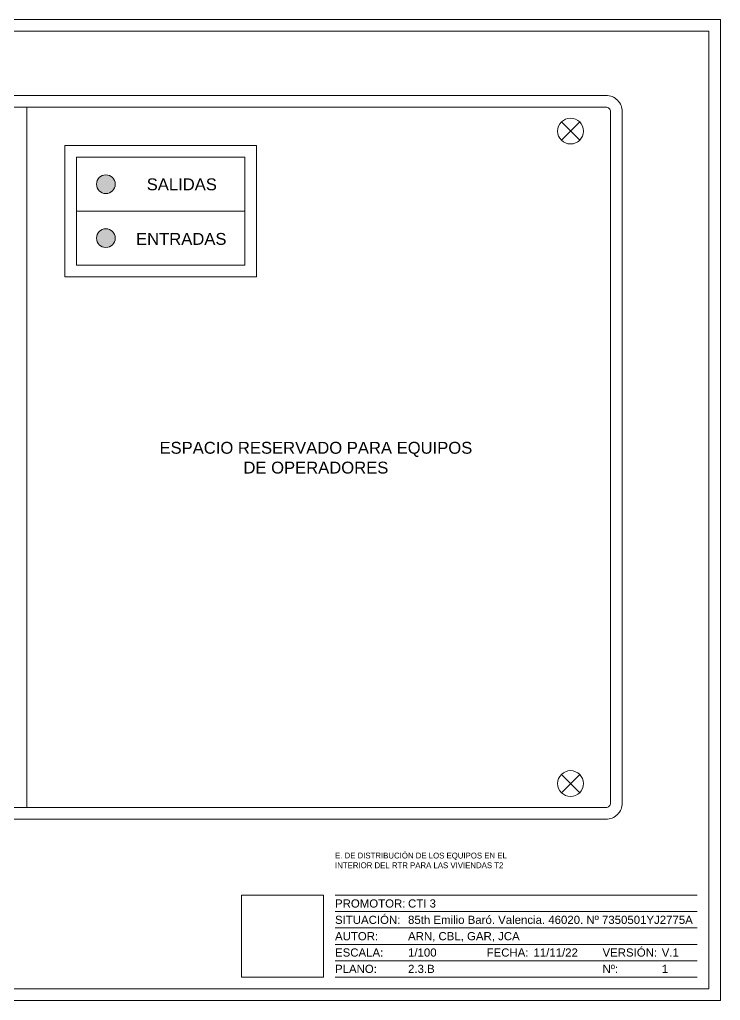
# Model space of a CAD drawing. Header units: metres. Extents: x -2 to 3328848, y -2 to 2725060.
# Drawn here: x 1664543.6 to 1664843.7, y 1361456 to 1361876 of the extents above; entities that cross this region are included whole.
import ezdxf
from ezdxf.enums import TextEntityAlignment as Align

# ---------------------------------------------------------------- set-up
doc = ezdxf.new("R2018")
doc.units = ezdxf.units.M
doc.layers.get('0').update_dxf_attribs({"color": 253, "lineweight": 0})
doc.layers.add('CAJETIN', color=7, linetype='Continuous', lineweight=0, true_color=0x000000)
for name, color, linetype, lineweight in [('ICT_EXTERNA', 3, 'Continuous', 0), ('ICT_INTERNA', 170, 'Continuous', 0), ('ICT_INTERNA2', 130, 'Continuous', 0), ('ICT_TEXTS', 210, 'Continuous', 0)]:
    doc.layers.add(name, color=color, linetype=linetype, lineweight=lineweight)
doc.styles.add('COTA', font='arial.ttf', dxfattribs={"height": 1})
doc.styles.get("Standard").update_dxf_attribs({"font": 'arial.ttf'})
picture_1 = doc.add_image_def('image1.png', size_in_pixel=(477, 477))

# ---------------------------------------------------------------- blocks, each defined once
blk = doc.blocks.new('*U96')
for p, q in [((-10, 45), (-165, 45)), ((-10, 38), (-165, 38)), ((-10, 31), (-165, 31)), ((-10, 24), (-165, 24)), ((-10, 17), (-165, 17)), ((-10, 10), (-165, 10))]:
    blk.add_line(p, q)
for points in [[(-594, 0), (0, 0), (0, 420), (-594, 420)], [(-589, 5), (-5, 5), (-5, 415), (-589, 415)], [(-170, 45), (-205, 45), (-205, 10), (-170, 10)]]:
    blk.add_lwpolyline(points, close=True)
for s, p in [('PROMOTOR:', (-165, 41.5)), ('SITUACIÓN:', (-165, 34.5)), ('AUTOR:', (-165, 27.5)), ('ESCALA:', (-165, 20.5)), ('FECHA:', (-100.09, 20.5)), ('VERSIÓN:', (-50.46, 20.5)), ('PLANO:', (-165, 13.5)), ('Nº:', (-50.46, 13.5))]:
    blk.add_text(s, height=3.5).set_placement(p, align=Align.MIDDLE_LEFT)
at = {"lineweight": 30, "flags": 104}
blk.add_attdef('NOMBRE_PROYECTO', text='', height=5, dxfattribs=at).set_placement((-165, 63.27), align=Align.TOP_LEFT)
for tag, p in [('PROMOTOR', (-133.74, 41.5)), ('SITUACION', (-133.74, 34.5)), ('AUTOR', (-133.74, 27.5)), ('1/X', (-133.74, 20.5)), ('XX/XX/XXXX', (-80.02, 20.5)), ('V.X', (-25.12, 20.5)), ('NOMBRE_PLANO', (-133.74, 13.5)), ('X', (-25.12, 13.48))]:
    blk.add_attdef(tag, text='', height=3.5).set_placement(p, align=Align.MIDDLE_LEFT)

msp = doc.modelspace()

# ---------------------------------------------------------------- hatches: boundary and pattern name
at = {"layer": 'ICT_EXTERNA'}
h = msp.add_hatch(color=6, dxfattribs=at)
h.dxf.hatch_style = 1
h.paths.add_polyline_path([(1664584.578, 1361805.562, 1), (1664576.56, 1361805.562, 1)])
h = msp.add_hatch(color=4, dxfattribs=at)
h.dxf.hatch_style = 1
h.paths.add_polyline_path([(1664584.578, 1361782.462, 1), (1664576.56, 1361782.462, 1)])

# ---------------------------------------------------------------- linework, layer by layer
at = {"layer": 'CAJETIN'}
msp.add_line((1664567.966, 1361794.012), (1664640.012, 1361794.012), dxfattribs=at)
for points in [[(1664562.966, 1361822.112), (1664645.012, 1361822.112), (1664645.012, 1361765.912), (1664562.966, 1361765.912)], [(1664567.966, 1361817.112), (1664640.012, 1361817.112), (1664640.012, 1361770.912), (1664567.966, 1361770.912)]]:
    msp.add_lwpolyline(points, close=True, dxfattribs=at)
at = {"layer": 'ICT_INTERNA'}
for p, q in [((1664546.685, 1361838.589), (1664546.685, 1361538.589)), ((1664775.625, 1361832.208), (1664783.445, 1361824.389)), ((1664783.445, 1361832.208), (1664775.625, 1361824.389)), ((1664775.625, 1361552.788), (1664783.445, 1361544.969)), ((1664775.625, 1361544.969), (1664783.445, 1361552.788))]:
    msp.add_line(p, q, dxfattribs=at)
for points in [[(1664298.685, 1361843.589), (1664794.685, 1361843.589, -0.4142136), (1664801.685, 1361836.589), (1664801.685, 1361540.589, -0.4142136), (1664794.685, 1361533.589), (1664298.685, 1361533.589, -0.4142136), (1664291.685, 1361540.589), (1664291.685, 1361836.589, -0.4142136)], [(1664298.685, 1361838.589), (1664794.685, 1361838.589, -0.4142136), (1664796.685, 1361836.589), (1664796.685, 1361540.589, -0.4142136), (1664794.685, 1361538.589), (1664298.685, 1361538.589, -0.4142136), (1664296.685, 1361540.589), (1664296.685, 1361836.589, -0.4142136)]]:
    msp.add_lwpolyline(points, format="xyb", close=True, dxfattribs=at)
for centre in [(1664779.535, 1361828.299), (1664779.535, 1361548.879)]:
    msp.add_circle(centre, 5.529, dxfattribs=at)
at = {"layer": 'ICT_INTERNA2'}
msp.add_circle((1664580.569, 1361782.462), 4.009, dxfattribs=at)
at = {"layer": 'ICT_TEXTS'}
msp.add_circle((1664580.569, 1361805.562), 4.009, dxfattribs=at)

# ---------------------------------------------------------------- block references
at = {"layer": 'CAJETIN'}
ref = msp.add_blockref('*U96', (1664843.685, 1361456.033), dxfattribs=at)
lines = msp.add_mtext('E. DE DISTRIBUCIÓN DE LOS EQUIPOS EN EL\\PINTERIOR DEL RTR PARA LAS VIVIENDAS T2', dxfattribs={"layer": '0', "insert": (1664678.685, 1361519.308), "char_height": 2.5, "attachment_point": 1})
ref.add_attrib('NOMBRE_PROYECTO', '', (1664678.685, 1361519.308), dxfattribs={"flags": 104}).embed_mtext(lines)
ref.add_attrib('PROMOTOR', 'CTI 3', dxfattribs={"layer": '0', "height": 3.5}).set_placement((1664709.945, 1361497.533), align=Align.MIDDLE_LEFT)
ref.add_attrib('SITUACION', '85th Emilio Baró. Valencia. 46020. Nº 7350501YJ2775A', dxfattribs={"layer": '0', "height": 3.5}).set_placement((1664709.945, 1361490.533), align=Align.MIDDLE_LEFT)
ref.add_attrib('AUTOR', 'ARN, CBL, GAR, JCA', dxfattribs={"layer": '0', "height": 3.5}).set_placement((1664709.945, 1361483.533), align=Align.MIDDLE_LEFT)
ref.add_attrib('1/X', '1/100', dxfattribs={"layer": '0', "height": 3.5}).set_placement((1664709.945, 1361476.533), align=Align.MIDDLE_LEFT)
ref.add_attrib('NOMBRE_PLANO', '2.3.B', dxfattribs={"layer": '0', "height": 3.5}).set_placement((1664709.945, 1361469.533), align=Align.MIDDLE_LEFT)
ref.add_attrib('XX/XX/XXXX', '11/11/22', dxfattribs={"layer": '0', "height": 3.5}).set_placement((1664763.66, 1361476.533), align=Align.MIDDLE_LEFT)
ref.add_attrib('V.X', 'V.1', dxfattribs={"layer": '0', "height": 3.5}).set_placement((1664818.566, 1361476.533), align=Align.MIDDLE_LEFT)
ref.add_attrib('X', '1', dxfattribs={"layer": '0', "height": 3.5}).set_placement((1664818.566, 1361469.511), align=Align.MIDDLE_LEFT)

# ---------------------------------------------------------------- texts
at = {"layer": 'CAJETIN', "ltscale": 0.015, "char_height": 5.09014, "attachment_point": 5, "style": 'COTA'}
for s, width, heights, insert in [('\\pxqc;SALIDAS', 42.26998, [11.55], (1664613.076, 1361805.46)), ('\\pxqc;ENTRADAS', 42.26998, [11.55], (1664612.842, 1361782.087)), ('\\pxqc;ESPACIO RESERVADO PARA EQUIPOS\\PDE OPERADORES', 175.92345, [31.217], (1664670.488, 1361688.398))]:
    msp.add_mtext_dynamic_manual_height_columns(s, width=width, gutter_width=3.393, heights=heights, dxfattribs=dict(at, insert=insert))

# ---------------------------------------------------------------- pictures from other files: only their frames are drawn
image = msp.add_image(picture_1, insert=(1664638.685, 1361466.033), size_in_units=(35, 35))
image.dxf.flags = 7

doc.saveas('drawing.dxf')
